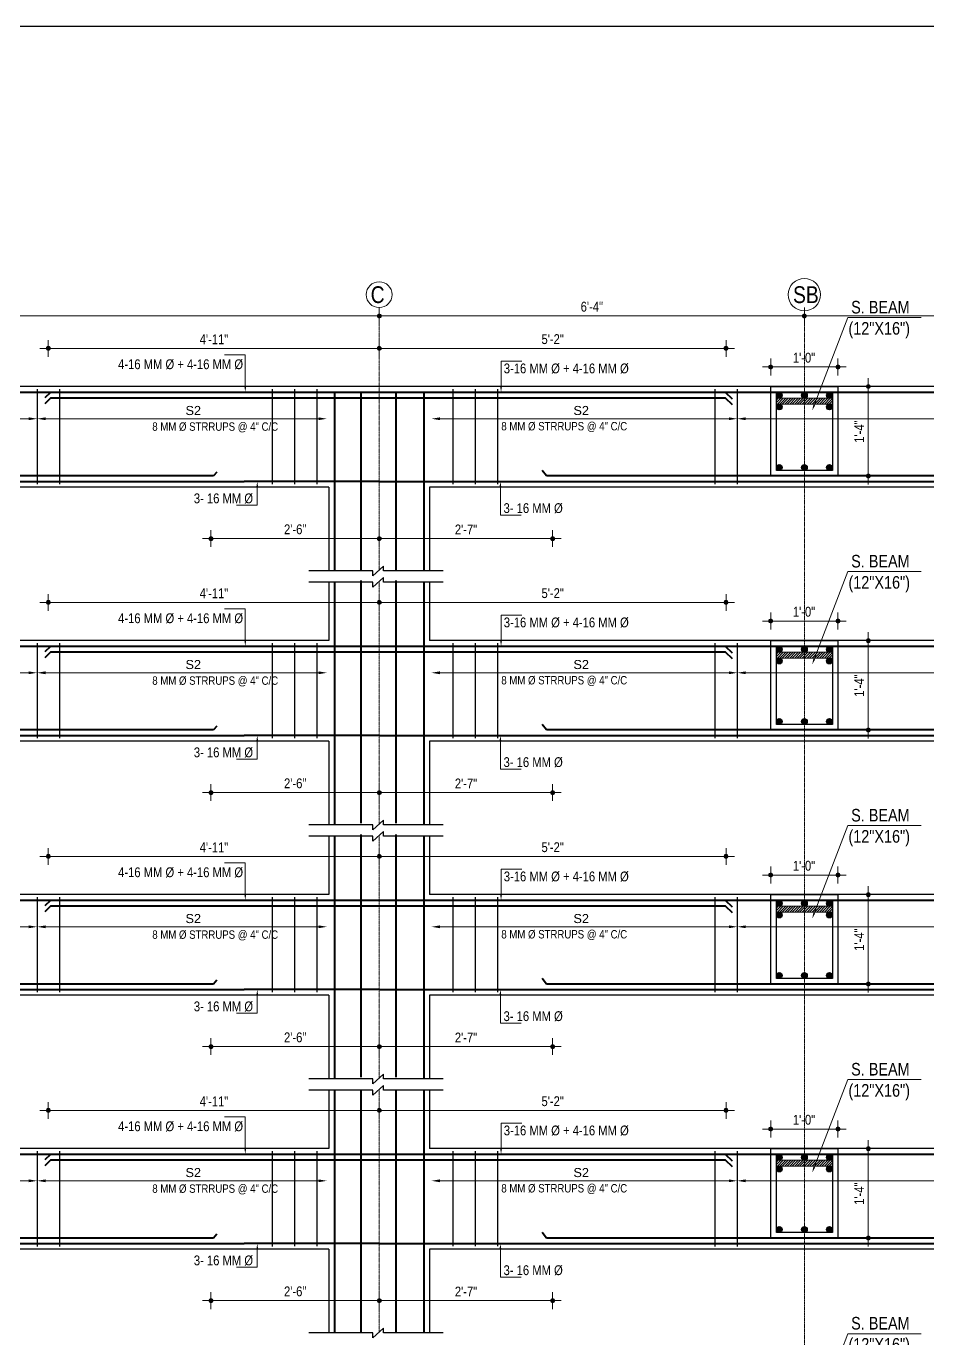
# Model space of a CAD drawing. Header units: inches. Extents: x 57837 to 133168, y 6972 to 27776.
# Drawn here: x 67967 to 68612, y 13888 to 14827 of the extents above; entities that cross this region are included whole.
import ezdxf

# ---------------------------------------------------------------- set-up
doc = ezdxf.new("R2010")
doc.units = ezdxf.units.IN
doc.header["$MEASUREMENT"] = 0
doc.linetypes.add('CENTER', pattern=[2, 1.25, -0.25, 0.25, -0.25])
doc.linetypes.add('CENTER2', pattern=[1.125, 0.75, -0.125, 0.125, -0.125])
for name, color, linetype, lineweight in [('CENTER', 9, 'CENTER', 5), ('DIM', 2, 'Continuous', 13), ('HACTH', 153, 'Continuous', 5), ('ROD', 1, 'Continuous', 40), ('STIRRUPS', 4, 'Continuous', 30)]:
    doc.layers.add(name, color=color, linetype=linetype, lineweight=lineweight)
for name, color, linetype in [('elevation', 3, 'Continuous'), ('text', 255, 'Continuous'), ('walls', 32, 'Continuous')]:
    doc.layers.add(name, color=color, linetype=linetype)
doc.styles.add('Arial', font='arial.ttf', dxfattribs={"height": 6.5})
doc.styles.get("Standard").update_dxf_attribs({"font": 'ARIALN.TTF', "height": 7})

msp = doc.modelspace()

# ---------------------------------------------------------------- hatches: boundary and pattern name
at = {"lineweight": 13}
h = msp.add_hatch(color=256, dxfattribs=at)
edge = h.paths.add_edge_path()
edge.add_arc((68219.75, 14619.59), 1.42, 0, 360)
h = msp.add_hatch(color=256, dxfattribs=at)
edge = h.paths.add_edge_path()
edge.add_arc((68219.75, 14619.59), 1.42, 180, 540)
h = msp.add_hatch(color=256, dxfattribs=at)
edge = h.paths.add_edge_path()
edge.add_arc((68523.75, 14619.59), 1.42, 0, 360)
h = msp.add_hatch(color=256, dxfattribs=at)
edge = h.paths.add_edge_path()
edge.add_arc((68523.75, 14619.59), 1.42, 180, 540)
h = msp.add_hatch(color=256, dxfattribs=at)
edge = h.paths.add_edge_path()
edge.add_arc((67983.18, 14596.36), 1.42, 180, 540)
h = msp.add_hatch(color=256, dxfattribs=at)
edge = h.paths.add_edge_path()
edge.add_arc((68219.75, 14596.36), 1.42, 0, 360)
h = msp.add_hatch(color=256, dxfattribs=at)
edge = h.paths.add_edge_path()
edge.add_arc((68219.75, 14596.36), 1.42, 180, 540)
h = msp.add_hatch(color=256, dxfattribs=at)
edge = h.paths.add_edge_path()
edge.add_arc((68467.75, 14596.36), 1.42, 0, 360)
h = msp.add_hatch(color=256, dxfattribs=at)
edge = h.paths.add_edge_path()
edge.add_arc((68499.75, 14583.08), 1.42, 180, 540)
h = msp.add_hatch(color=256, dxfattribs=at)
edge = h.paths.add_edge_path()
edge.add_arc((68547.75, 14583.08), 1.42, 0, 360)
h = msp.add_hatch(color=256, dxfattribs=at)
edge = h.paths.add_edge_path()
edge.add_arc((68569.44, 14569.11), 1.42, 90, 450)
h = msp.add_hatch(color=256, dxfattribs=at)
edge = h.paths.add_edge_path()
edge.add_arc((68569.44, 14505.09), 1.42, -90, 270)
h = msp.add_hatch(color=256, dxfattribs=at)
edge = h.paths.add_edge_path()
edge.add_arc((68099.47, 14460.31), 1.42, 180, 540)
h = msp.add_hatch(color=256, dxfattribs=at)
edge = h.paths.add_edge_path()
edge.add_arc((68219.75, 14460.31), 1.42, 0, 360)
h = msp.add_hatch(color=256, dxfattribs=at)
edge = h.paths.add_edge_path()
edge.add_arc((68219.75, 14460.31), 1.42, 180, 540)
h = msp.add_hatch(color=256, dxfattribs=at)
edge = h.paths.add_edge_path()
edge.add_arc((68343.75, 14460.31), 1.42, 0, 360)
h = msp.add_hatch(color=256, dxfattribs=at)
edge = h.paths.add_edge_path()
edge.add_arc((67983.18, 14414.62), 1.42, 180, 540)
h = msp.add_hatch(color=256, dxfattribs=at)
edge = h.paths.add_edge_path()
edge.add_arc((68219.75, 14414.62), 1.42, 0, 360)
h = msp.add_hatch(color=256, dxfattribs=at)
edge = h.paths.add_edge_path()
edge.add_arc((68219.75, 14414.62), 1.42, 180, 540)
h = msp.add_hatch(color=256, dxfattribs=at)
edge = h.paths.add_edge_path()
edge.add_arc((68467.75, 14414.62), 1.42, 0, 360)
h = msp.add_hatch(color=256, dxfattribs=at)
edge = h.paths.add_edge_path()
edge.add_arc((68499.75, 14401.34), 1.42, 180, 540)
h = msp.add_hatch(color=256, dxfattribs=at)
edge = h.paths.add_edge_path()
edge.add_arc((68547.75, 14401.34), 1.42, 0, 360)
h = msp.add_hatch(color=256, dxfattribs=at)
edge = h.paths.add_edge_path()
edge.add_arc((68569.44, 14387.38), 1.42, 90, 450)
h = msp.add_hatch(color=256, dxfattribs=at)
edge = h.paths.add_edge_path()
edge.add_arc((68569.44, 14323.36), 1.42, -90, 270)
h = msp.add_hatch(color=256, dxfattribs=at)
edge = h.paths.add_edge_path()
edge.add_arc((68099.47, 14278.57), 1.42, 180, 540)
h = msp.add_hatch(color=256, dxfattribs=at)
edge = h.paths.add_edge_path()
edge.add_arc((68219.75, 14278.57), 1.42, 0, 360)
h = msp.add_hatch(color=256, dxfattribs=at)
edge = h.paths.add_edge_path()
edge.add_arc((68219.75, 14278.57), 1.42, 180, 540)
h = msp.add_hatch(color=256, dxfattribs=at)
edge = h.paths.add_edge_path()
edge.add_arc((68343.75, 14278.57), 1.42, 0, 360)
h = msp.add_hatch(color=256, dxfattribs=at)
edge = h.paths.add_edge_path()
edge.add_arc((67983.18, 14232.89), 1.42, 180, 540)
h = msp.add_hatch(color=256, dxfattribs=at)
edge = h.paths.add_edge_path()
edge.add_arc((68219.75, 14232.89), 1.42, 0, 360)
h = msp.add_hatch(color=256, dxfattribs=at)
edge = h.paths.add_edge_path()
edge.add_arc((68219.75, 14232.89), 1.42, 180, 540)
h = msp.add_hatch(color=256, dxfattribs=at)
edge = h.paths.add_edge_path()
edge.add_arc((68467.75, 14232.89), 1.42, 0, 360)
h = msp.add_hatch(color=256, dxfattribs=at)
edge = h.paths.add_edge_path()
edge.add_arc((68499.75, 14219.61), 1.42, 180, 540)
h = msp.add_hatch(color=256, dxfattribs=at)
edge = h.paths.add_edge_path()
edge.add_arc((68547.75, 14219.61), 1.42, 0, 360)
h = msp.add_hatch(color=256, dxfattribs=at)
edge = h.paths.add_edge_path()
edge.add_arc((68569.44, 14205.64), 1.42, 90, 450)
h = msp.add_hatch(color=256, dxfattribs=at)
edge = h.paths.add_edge_path()
edge.add_arc((68569.44, 14141.62), 1.42, -90, 270)
h = msp.add_hatch(color=256, dxfattribs=at)
edge = h.paths.add_edge_path()
edge.add_arc((68099.47, 14096.84), 1.42, 180, 540)
h = msp.add_hatch(color=256, dxfattribs=at)
edge = h.paths.add_edge_path()
edge.add_arc((68219.75, 14096.84), 1.42, 0, 360)
h = msp.add_hatch(color=256, dxfattribs=at)
edge = h.paths.add_edge_path()
edge.add_arc((68219.75, 14096.84), 1.42, 180, 540)
h = msp.add_hatch(color=256, dxfattribs=at)
edge = h.paths.add_edge_path()
edge.add_arc((68343.75, 14096.84), 1.42, 0, 360)
h = msp.add_hatch(color=256, dxfattribs=at)
edge = h.paths.add_edge_path()
edge.add_arc((67983.18, 14051.15), 1.42, 180, 540)
h = msp.add_hatch(color=256, dxfattribs=at)
edge = h.paths.add_edge_path()
edge.add_arc((68219.75, 14051.15), 1.42, 0, 360)
h = msp.add_hatch(color=256, dxfattribs=at)
edge = h.paths.add_edge_path()
edge.add_arc((68219.75, 14051.15), 1.42, 180, 540)
h = msp.add_hatch(color=256, dxfattribs=at)
edge = h.paths.add_edge_path()
edge.add_arc((68467.75, 14051.15), 1.42, 0, 360)
h = msp.add_hatch(color=256, dxfattribs=at)
edge = h.paths.add_edge_path()
edge.add_arc((68499.75, 14037.87), 1.42, 180, 540)
h = msp.add_hatch(color=256, dxfattribs=at)
edge = h.paths.add_edge_path()
edge.add_arc((68547.75, 14037.87), 1.42, 0, 360)
h = msp.add_hatch(color=256, dxfattribs=at)
edge = h.paths.add_edge_path()
edge.add_arc((68569.44, 14023.91), 1.42, 90, 450)
h = msp.add_hatch(color=256, dxfattribs=at)
edge = h.paths.add_edge_path()
edge.add_arc((68569.44, 13959.89), 1.42, -90, 270)
h = msp.add_hatch(color=256, dxfattribs=at)
edge = h.paths.add_edge_path()
edge.add_arc((68099.47, 13915.1), 1.42, 180, 540)
h = msp.add_hatch(color=256, dxfattribs=at)
edge = h.paths.add_edge_path()
edge.add_arc((68219.75, 13915.1), 1.42, 0, 360)
h = msp.add_hatch(color=256, dxfattribs=at)
edge = h.paths.add_edge_path()
edge.add_arc((68219.75, 13915.1), 1.42, 180, 540)
h = msp.add_hatch(color=256, dxfattribs=at)
edge = h.paths.add_edge_path()
edge.add_arc((68343.75, 13915.1), 1.42, 0, 360)
at = {"layer": 'HACTH'}
h = msp.add_hatch(color=1, dxfattribs=at)
edge = h.paths.add_edge_path()
edge.add_arc((68505.83, 14562.83), 2.08, 0, 360)
h = msp.add_hatch(color=1, dxfattribs=at)
edge = h.paths.add_edge_path()
edge.add_arc((68523.75, 14562.83), 2.08, 0, 360)
h = msp.add_hatch(color=1, dxfattribs=at)
edge = h.paths.add_edge_path()
edge.add_arc((68541.67, 14562.83), 2.08, 0, 360)
h = msp.add_hatch(color=1, dxfattribs=at)
edge = h.paths.add_edge_path()
edge.add_arc((68505.83, 14554.46), 2.08, 0, 360)
h = msp.add_hatch(color=1, dxfattribs=at)
edge = h.paths.add_edge_path()
edge.add_arc((68541.67, 14554.46), 2.08, 0, 360)
h = msp.add_hatch(color=1, dxfattribs=at)
edge = h.paths.add_edge_path()
edge.add_arc((68505.83, 14511.19), 2.08, 0, 360)
h = msp.add_hatch(color=1, dxfattribs=at)
edge = h.paths.add_edge_path()
edge.add_arc((68523.75, 14511.19), 2.08, 0, 360)
h = msp.add_hatch(color=1, dxfattribs=at)
edge = h.paths.add_edge_path()
edge.add_arc((68541.67, 14511.19), 2.08, 0, 360)
h = msp.add_hatch(color=1, dxfattribs=at)
edge = h.paths.add_edge_path()
edge.add_arc((68505.83, 14381.09), 2.08, 0, 360)
h = msp.add_hatch(color=1, dxfattribs=at)
edge = h.paths.add_edge_path()
edge.add_arc((68523.75, 14381.09), 2.08, 0, 360)
h = msp.add_hatch(color=1, dxfattribs=at)
edge = h.paths.add_edge_path()
edge.add_arc((68541.67, 14381.09), 2.08, 0, 360)
h = msp.add_hatch(color=1, dxfattribs=at)
edge = h.paths.add_edge_path()
edge.add_arc((68505.83, 14372.73), 2.08, 0, 360)
h = msp.add_hatch(color=1, dxfattribs=at)
edge = h.paths.add_edge_path()
edge.add_arc((68541.67, 14372.73), 2.08, 0, 360)
h = msp.add_hatch(color=1, dxfattribs=at)
edge = h.paths.add_edge_path()
edge.add_arc((68505.83, 14329.46), 2.08, 0, 360)
h = msp.add_hatch(color=1, dxfattribs=at)
edge = h.paths.add_edge_path()
edge.add_arc((68523.75, 14329.46), 2.08, 0, 360)
h = msp.add_hatch(color=1, dxfattribs=at)
edge = h.paths.add_edge_path()
edge.add_arc((68541.67, 14329.46), 2.08, 0, 360)
h = msp.add_hatch(color=1, dxfattribs=at)
edge = h.paths.add_edge_path()
edge.add_arc((68505.83, 14199.36), 2.08, 0, 360)
h = msp.add_hatch(color=1, dxfattribs=at)
edge = h.paths.add_edge_path()
edge.add_arc((68523.75, 14199.36), 2.08, 0, 360)
h = msp.add_hatch(color=1, dxfattribs=at)
edge = h.paths.add_edge_path()
edge.add_arc((68541.67, 14199.36), 2.08, 0, 360)
h = msp.add_hatch(color=1, dxfattribs=at)
edge = h.paths.add_edge_path()
edge.add_arc((68505.83, 14190.99), 2.08, 0, 360)
h = msp.add_hatch(color=1, dxfattribs=at)
edge = h.paths.add_edge_path()
edge.add_arc((68541.67, 14190.99), 2.08, 0, 360)
h = msp.add_hatch(color=1, dxfattribs=at)
edge = h.paths.add_edge_path()
edge.add_arc((68505.83, 14147.72), 2.08, 0, 360)
h = msp.add_hatch(color=1, dxfattribs=at)
edge = h.paths.add_edge_path()
edge.add_arc((68523.75, 14147.72), 2.08, 0, 360)
h = msp.add_hatch(color=1, dxfattribs=at)
edge = h.paths.add_edge_path()
edge.add_arc((68541.67, 14147.72), 2.08, 0, 360)
h = msp.add_hatch(color=1, dxfattribs=at)
edge = h.paths.add_edge_path()
edge.add_arc((68505.83, 14017.62), 2.08, 0, 360)
h = msp.add_hatch(color=1, dxfattribs=at)
edge = h.paths.add_edge_path()
edge.add_arc((68523.75, 14017.62), 2.08, 0, 360)
h = msp.add_hatch(color=1, dxfattribs=at)
edge = h.paths.add_edge_path()
edge.add_arc((68541.67, 14017.62), 2.08, 0, 360)
h = msp.add_hatch(color=1, dxfattribs=at)
edge = h.paths.add_edge_path()
edge.add_arc((68505.83, 14009.26), 2.08, 0, 360)
h = msp.add_hatch(color=1, dxfattribs=at)
edge = h.paths.add_edge_path()
edge.add_arc((68541.67, 14009.26), 2.08, 0, 360)
h = msp.add_hatch(color=1, dxfattribs=at)
edge = h.paths.add_edge_path()
edge.add_arc((68505.83, 13965.99), 2.08, 0, 360)
h = msp.add_hatch(color=1, dxfattribs=at)
edge = h.paths.add_edge_path()
edge.add_arc((68523.75, 13965.99), 2.08, 0, 360)
h = msp.add_hatch(color=1, dxfattribs=at)
edge = h.paths.add_edge_path()
edge.add_arc((68541.67, 13965.99), 2.08, 0, 360)

# ---------------------------------------------------------------- linework, layer by layer
at = {"color": 1}
msp.add_line((66073.86, 14826.85), (69398.31, 14826.85), dxfattribs=at)
at = {"lineweight": 13}
for p, q in [((68219.75, 14625.59), (68219.75, 14613.59)), ((68219.75, 14613.59), (68219.75, 14625.59)), ((68523.75, 14625.59), (68523.75, 14613.59)), ((68523.75, 14613.59), (68523.75, 14625.59)), ((68213.75, 14619.59), (68225.75, 14619.59)), ((68225.75, 14619.59), (68213.75, 14619.59)), ((68517.75, 14619.59), (68529.75, 14619.59)), ((68529.75, 14619.59), (68517.75, 14619.59)), ((67983.18, 14590.36), (67983.18, 14602.36)), ((68219.75, 14602.36), (68219.75, 14590.36)), ((68219.75, 14590.36), (68219.75, 14602.36)), ((68467.75, 14602.36), (68467.75, 14590.36)), ((67989.18, 14596.36), (67977.18, 14596.36)), ((68213.75, 14596.36), (68225.75, 14596.36)), ((68225.75, 14596.36), (68213.75, 14596.36)), ((68461.75, 14596.36), (68473.75, 14596.36)), ((68505.75, 14583.08), (68493.75, 14583.08)), ((68499.75, 14577.08), (68499.75, 14589.08)), ((68541.75, 14583.08), (68553.75, 14583.08)), ((68547.75, 14589.08), (68547.75, 14577.08)), ((68569.44, 14563.11), (68569.44, 14575.11)), ((68563.44, 14569.11), (68575.44, 14569.11)), ((68569.44, 14511.09), (68569.44, 14499.09)), ((68575.44, 14505.09), (68563.44, 14505.09)), ((68099.47, 14454.31), (68099.47, 14466.31)), ((68219.75, 14466.31), (68219.75, 14454.31)), ((68219.75, 14454.31), (68219.75, 14466.31)), ((68343.75, 14466.31), (68343.75, 14454.31)), ((68105.47, 14460.31), (68093.47, 14460.31)), ((68213.75, 14460.31), (68225.75, 14460.31)), ((68225.75, 14460.31), (68213.75, 14460.31)), ((68337.75, 14460.31), (68349.75, 14460.31)), ((67989.18, 14414.62), (67977.18, 14414.62)), ((67983.18, 14408.62), (67983.18, 14420.62)), ((68213.75, 14414.62), (68225.75, 14414.62)), ((68225.75, 14414.62), (68213.75, 14414.62)), ((68219.75, 14420.62), (68219.75, 14408.62)), ((68219.75, 14408.62), (68219.75, 14420.62)), ((68461.75, 14414.62), (68473.75, 14414.62)), ((68467.75, 14420.62), (68467.75, 14408.62)), ((68499.75, 14395.34), (68499.75, 14407.34)), ((68547.75, 14407.34), (68547.75, 14395.34)), ((68505.75, 14401.34), (68493.75, 14401.34)), ((68541.75, 14401.34), (68553.75, 14401.34)), ((68563.44, 14387.38), (68575.44, 14387.38)), ((68569.44, 14381.38), (68569.44, 14393.38)), ((68575.44, 14323.36), (68563.44, 14323.36)), ((68569.44, 14329.36), (68569.44, 14317.36)), ((68099.47, 14272.57), (68099.47, 14284.57)), ((68219.75, 14284.57), (68219.75, 14272.57)), ((68219.75, 14272.57), (68219.75, 14284.57)), ((68343.75, 14284.57), (68343.75, 14272.57)), ((68105.47, 14278.57), (68093.47, 14278.57)), ((68213.75, 14278.57), (68225.75, 14278.57)), ((68225.75, 14278.57), (68213.75, 14278.57)), ((68337.75, 14278.57), (68349.75, 14278.57)), ((67983.18, 14226.89), (67983.18, 14238.89)), ((68219.75, 14238.89), (68219.75, 14226.89)), ((68219.75, 14226.89), (68219.75, 14238.89)), ((68467.75, 14238.89), (68467.75, 14226.89)), ((67989.18, 14232.89), (67977.18, 14232.89)), ((68213.75, 14232.89), (68225.75, 14232.89)), ((68225.75, 14232.89), (68213.75, 14232.89)), ((68461.75, 14232.89), (68473.75, 14232.89)), ((68505.75, 14219.61), (68493.75, 14219.61)), ((68499.75, 14213.61), (68499.75, 14225.61)), ((68541.75, 14219.61), (68553.75, 14219.61)), ((68547.75, 14225.61), (68547.75, 14213.61)), ((68569.44, 14199.64), (68569.44, 14211.64)), ((68563.44, 14205.64), (68575.44, 14205.64)), ((68575.44, 14141.62), (68563.44, 14141.62)), ((68569.44, 14147.62), (68569.44, 14135.62)), ((68105.47, 14096.84), (68093.47, 14096.84)), ((68099.47, 14090.84), (68099.47, 14102.84)), ((68213.75, 14096.84), (68225.75, 14096.84)), ((68225.75, 14096.84), (68213.75, 14096.84)), ((68219.75, 14102.84), (68219.75, 14090.84)), ((68219.75, 14090.84), (68219.75, 14102.84)), ((68337.75, 14096.84), (68349.75, 14096.84)), ((68343.75, 14102.84), (68343.75, 14090.84)), ((67983.18, 14045.15), (67983.18, 14057.15)), ((68219.75, 14057.15), (68219.75, 14045.15)), ((68219.75, 14045.15), (68219.75, 14057.15)), ((68467.75, 14057.15), (68467.75, 14045.15)), ((67989.18, 14051.15), (67977.18, 14051.15)), ((68213.75, 14051.15), (68225.75, 14051.15)), ((68225.75, 14051.15), (68213.75, 14051.15)), ((68461.75, 14051.15), (68473.75, 14051.15)), ((68499.75, 14031.87), (68499.75, 14043.87)), ((68547.75, 14043.87), (68547.75, 14031.87)), ((68505.75, 14037.87), (68493.75, 14037.87)), ((68541.75, 14037.87), (68553.75, 14037.87)), ((68569.44, 14017.91), (68569.44, 14029.91)), ((68563.44, 14023.91), (68575.44, 14023.91)), ((68569.44, 13965.89), (68569.44, 13953.89)), ((68575.44, 13959.89), (68563.44, 13959.89)), ((68099.47, 13909.1), (68099.47, 13921.1)), ((68219.75, 13921.1), (68219.75, 13909.1)), ((68219.75, 13909.1), (68219.75, 13921.1)), ((68343.75, 13921.1), (68343.75, 13909.1)), ((68105.47, 13915.1), (68093.47, 13915.1)), ((68213.75, 13915.1), (68225.75, 13915.1)), ((68225.75, 13915.1), (68213.75, 13915.1)), ((68337.75, 13915.1), (68349.75, 13915.1))]:
    msp.add_line(p, q, dxfattribs=at)
for p, q in [((68135.89, 14569.11), (67439.53, 14569.11)), ((68219.75, 14569.11), (68135.89, 14569.11)), ((68968.11, 14569.11), (68219.75, 14569.11)), ((68499.75, 14569.11), (68547.75, 14569.11)), ((68499.75, 14505.11), (68499.75, 14569.11)), ((68547.75, 14569.11), (68547.75, 14505.11)), ((68547.75, 14505.11), (68499.75, 14505.11)), ((68183.75, 14497.11), (67475.53, 14497.11)), ((68183.75, 14497.11), (68183.75, 14437.26)), ((69015.97, 14497.11), (68255.75, 14497.11)), ((68255.75, 14497.11), (68255.75, 14437.26)), ((68183.75, 14429.14), (68183.75, 14387.38)), ((68255.75, 14429.5), (68255.75, 14387.38)), ((68255.75, 14429.5), (68255.75, 14387.38)), ((68255.75, 14429.14), (68255.75, 14387.38)), ((68135.89, 14387.38), (67475.53, 14387.38)), ((68183.75, 14387.38), (68135.89, 14387.38)), ((68968.11, 14387.38), (68255.75, 14387.38)), ((68499.75, 14387.38), (68547.75, 14387.38)), ((68499.75, 14323.38), (68499.75, 14387.38)), ((68547.75, 14387.38), (68547.75, 14323.38)), ((68547.75, 14323.38), (68499.75, 14323.38)), ((68183.75, 14315.38), (67475.53, 14315.38)), ((68183.75, 14315.38), (68183.75, 14255.53)), ((69015.97, 14315.38), (68255.75, 14315.38)), ((68255.75, 14315.38), (68255.75, 14255.53)), ((68183.75, 14247.4), (68183.75, 14205.64)), ((68255.75, 14247.77), (68255.75, 14205.64)), ((68255.75, 14247.77), (68255.75, 14205.64)), ((68255.75, 14247.4), (68255.75, 14205.64)), ((68135.89, 14205.64), (67475.53, 14205.64)), ((68183.75, 14205.64), (68135.89, 14205.64)), ((68968.11, 14205.64), (68255.75, 14205.64)), ((68499.75, 14205.64), (68547.75, 14205.64)), ((68499.75, 14141.64), (68499.75, 14205.64)), ((68547.75, 14205.64), (68547.75, 14141.64)), ((68547.75, 14141.64), (68499.75, 14141.64)), ((68183.75, 14133.64), (67475.53, 14133.64)), ((68183.75, 14133.64), (68183.75, 14073.79)), ((69015.97, 14133.64), (68255.75, 14133.64)), ((68255.75, 14133.64), (68255.75, 14073.79)), ((68183.75, 14065.67), (68183.75, 14023.91)), ((68255.75, 14066.03), (68255.75, 14023.91)), ((68255.75, 14066.03), (68255.75, 14023.91)), ((68255.75, 14065.67), (68255.75, 14023.91)), ((68135.89, 14023.91), (67475.53, 14023.91)), ((68183.75, 14023.91), (68135.89, 14023.91)), ((68968.11, 14023.91), (68255.75, 14023.91)), ((68499.75, 14023.91), (68547.75, 14023.91)), ((68499.75, 13959.91), (68499.75, 14023.91)), ((68547.75, 14023.91), (68547.75, 13959.91)), ((68547.75, 13959.91), (68499.75, 13959.91)), ((68183.75, 13951.91), (67475.53, 13951.91)), ((68183.75, 13951.91), (68183.75, 13892.06)), ((69015.97, 13951.91), (68255.75, 13951.91)), ((68255.75, 13951.91), (68255.75, 13892.06))]:
    msp.add_line(p, q)
for centre in [(68219.75, 14619.59), (68219.75, 14619.59), (68523.75, 14619.59), (68523.75, 14619.59), (67983.18, 14596.36), (68219.75, 14596.36), (68219.75, 14596.36), (68467.75, 14596.36), (68499.75, 14583.08), (68547.75, 14583.08), (68569.44, 14569.11), (68569.44, 14505.09), (68099.47, 14460.31), (68219.75, 14460.31), (68219.75, 14460.31), (68343.75, 14460.31), (67983.18, 14414.62), (68219.75, 14414.62), (68219.75, 14414.62), (68467.75, 14414.62), (68499.75, 14401.34), (68547.75, 14401.34), (68569.44, 14387.38), (68569.44, 14323.36), (68099.47, 14278.57), (68219.75, 14278.57), (68219.75, 14278.57), (68343.75, 14278.57), (67983.18, 14232.89), (68219.75, 14232.89), (68219.75, 14232.89), (68467.75, 14232.89), (68499.75, 14219.61), (68547.75, 14219.61), (68569.44, 14205.64), (68569.44, 14141.62), (68099.47, 14096.84), (68219.75, 14096.84), (68219.75, 14096.84), (68343.75, 14096.84), (67983.18, 14051.15), (68219.75, 14051.15), (68219.75, 14051.15), (68467.75, 14051.15), (68499.75, 14037.87), (68547.75, 14037.87), (68569.44, 14023.91), (68569.44, 13959.89), (68099.47, 13915.1), (68219.75, 13915.1), (68219.75, 13915.1), (68343.75, 13915.1)]:
    msp.add_circle(centre, 1.42, dxfattribs=at)
at = {"layer": 'CENTER', "linetype": 'CENTER2', "lineweight": 5}
for p, q in [((68219.75, 14625.59), (68219.75, 14437.73)), ((68523.75, 13137.35), (68523.75, 14625.59)), ((68219.75, 14429.61), (68219.75, 14256)), ((68219.75, 14247.88), (68219.75, 14074.26)), ((68219.75, 14066.14), (68219.75, 13892.53))]:
    msp.add_line(p, q, dxfattribs=at)
at = {"layer": 'DIM'}
for p, q in [((67443.53, 14619.59), (68215.75, 14619.59)), ((68223.75, 14619.59), (68519.75, 14619.59)), ((69047.97, 14619.59), (68527.75, 14619.59)), ((67987.18, 14596.36), (68215.75, 14596.36)), ((68463.75, 14596.36), (68223.75, 14596.36)), ((68503.75, 14583.08), (68543.75, 14583.08)), ((68569.44, 14565.11), (68569.44, 14509.09)), ((68215.75, 14460.31), (68103.47, 14460.31)), ((68223.75, 14460.31), (68339.75, 14460.31)), ((67987.18, 14414.62), (68215.75, 14414.62)), ((68463.75, 14414.62), (68223.75, 14414.62)), ((68503.75, 14401.34), (68543.75, 14401.34)), ((68569.44, 14383.38), (68569.44, 14327.36)), ((68215.75, 14278.57), (68103.47, 14278.57)), ((68223.75, 14278.57), (68339.75, 14278.57)), ((67987.18, 14232.89), (68215.75, 14232.89)), ((68463.75, 14232.89), (68223.75, 14232.89)), ((68503.75, 14219.61), (68543.75, 14219.61)), ((68569.44, 14201.64), (68569.44, 14145.62)), ((68215.75, 14096.84), (68103.47, 14096.84)), ((68223.75, 14096.84), (68339.75, 14096.84)), ((67987.18, 14051.15), (68215.75, 14051.15)), ((68463.75, 14051.15), (68223.75, 14051.15)), ((68503.75, 14037.87), (68543.75, 14037.87)), ((68569.44, 14019.91), (68569.44, 13963.89)), ((68215.75, 13915.1), (68103.47, 13915.1)), ((68223.75, 13915.1), (68339.75, 13915.1))]:
    msp.add_line(p, q, dxfattribs=at)
at = {"layer": 'DIM', "lineweight": 13}
for p, q in [((68530.8, 14555.73), (68554.87, 14618.41)), ((68554.87, 14618.41), (68607.37, 14618.41)), ((68530.8, 14373.99), (68554.87, 14436.67)), ((68554.87, 14436.67), (68607.37, 14436.67)), ((68530.8, 14192.26), (68554.87, 14254.94)), ((68554.87, 14254.94), (68607.37, 14254.94)), ((68530.8, 14010.52), (68554.87, 14073.2)), ((68554.87, 14073.2), (68607.37, 14073.2)), ((68530.8, 13828.79), (68554.87, 13891.47)), ((68554.87, 13891.47), (68607.37, 13891.47))]:
    msp.add_line(p, q, dxfattribs=at)
at = {"layer": 'DIM', "ltscale": 3, "extrusion": (0, 0, -1)}
for p, q in [((68123.99, 14591.74), (68109.15, 14591.74)), ((68123.99, 14569.23), (68123.99, 14591.74)), ((68306.44, 14497.14), (68306.44, 14477.13)), ((68306.44, 14477.13), (68321.28, 14477.13)), ((68123.99, 14410), (68109.15, 14410)), ((68123.99, 14387.5), (68123.99, 14410)), ((68306.44, 14315.4), (68306.44, 14295.4)), ((68306.44, 14295.4), (68321.28, 14295.4)), ((68123.99, 14228.27), (68109.15, 14228.27)), ((68123.99, 14205.76), (68123.99, 14228.27)), ((68306.44, 14133.67), (68306.44, 14113.66)), ((68306.44, 14113.66), (68321.28, 14113.66)), ((68123.99, 14046.53), (68109.15, 14046.53)), ((68123.99, 14024.03), (68123.99, 14046.53)), ((68306.44, 13951.93), (68306.44, 13931.93)), ((68306.44, 13931.93), (68321.28, 13931.93))]:
    msp.add_line(p, q, dxfattribs=at)
at = {"layer": 'DIM', "ltscale": 3}
for p, q in [((68306.88, 14569.23), (68306.88, 14587.24)), ((68306.88, 14587.24), (68321.71, 14587.24)), ((68132.58, 14497.14), (68132.58, 14484.13)), ((68132.58, 14484.13), (68117.74, 14484.13)), ((68306.88, 14387.49), (68306.88, 14405.5)), ((68306.88, 14405.5), (68321.71, 14405.5)), ((68132.58, 14315.41), (68132.58, 14302.4)), ((68132.58, 14302.4), (68117.74, 14302.4)), ((68306.88, 14205.76), (68306.88, 14223.77)), ((68306.88, 14223.77), (68321.71, 14223.77)), ((68132.58, 14133.67), (68132.58, 14120.66)), ((68132.58, 14120.66), (68117.74, 14120.66)), ((68306.88, 14024.02), (68306.88, 14042.03)), ((68306.88, 14042.03), (68321.71, 14042.03)), ((68132.58, 13951.94), (68132.58, 13938.93)), ((68132.58, 13938.93), (68117.74, 13938.93))]:
    msp.add_line(p, q, dxfattribs=at)
at = {"layer": 'DIM', "lineweight": 9}
for p, q in [((67969.18, 14546.04), (67690.1, 14546.04)), ((68176.37, 14546.04), (67981.18, 14546.04)), ((68263.13, 14546.04), (68469.75, 14546.04)), ((68789.97, 14546.04), (68481.75, 14546.04)), ((67969.18, 14364.3), (67690.1, 14364.3)), ((68176.37, 14364.3), (67981.18, 14364.3)), ((68263.13, 14364.3), (68469.75, 14364.3)), ((68789.97, 14364.3), (68481.75, 14364.3)), ((67969.18, 14182.57), (67690.1, 14182.57)), ((68176.37, 14182.57), (67981.18, 14182.57)), ((68263.13, 14182.57), (68469.75, 14182.57)), ((68789.97, 14182.57), (68481.75, 14182.57)), ((67969.18, 14000.83), (67690.1, 14000.83)), ((68176.37, 14000.83), (67981.18, 14000.83)), ((68263.13, 14000.83), (68469.75, 14000.83)), ((68789.97, 14000.83), (68481.75, 14000.83))]:
    msp.add_line(p, q, dxfattribs=at)
at = {"layer": 'DIM'}
for centre, radius in [((68219.75, 14634.82), 9.23), ((68523.75, 14634.82), 11.53)]:
    msp.add_circle(centre, radius, dxfattribs=at)
at = {"layer": 'DIM', "ltscale": 3, "extrusion": (0, 0, -1)}
for points in [[(-68123.33, 14569.23), (-68123.99, 14565.23), (-68124.66, 14569.23)], [(-68307.1, 14497.14), (-68306.44, 14501.14), (-68305.77, 14497.14)], [(-68123.33, 14387.5), (-68123.99, 14383.5), (-68124.66, 14387.5)], [(-68307.1, 14315.4), (-68306.44, 14319.4), (-68305.77, 14315.4)], [(-68123.33, 14205.76), (-68123.99, 14201.76), (-68124.66, 14205.76)], [(-68307.1, 14133.67), (-68306.44, 14137.67), (-68305.77, 14133.67)], [(-68123.33, 14024.03), (-68123.99, 14020.03), (-68124.66, 14024.03)], [(-68307.1, 13951.93), (-68306.44, 13955.93), (-68305.77, 13951.93)]]:
    msp.add_solid(points, dxfattribs=at)
at = {"layer": 'DIM', "ltscale": 3}
for points in [[(68307.54, 14569.23), (68306.88, 14565.23), (68306.21, 14569.23)], [(68131.91, 14497.14), (68132.58, 14501.14), (68133.24, 14497.14)], [(68307.54, 14387.49), (68306.88, 14383.49), (68306.21, 14387.49)], [(68131.91, 14315.41), (68132.58, 14319.41), (68133.24, 14315.41)], [(68307.54, 14205.76), (68306.88, 14201.76), (68306.21, 14205.76)], [(68131.91, 14133.67), (68132.58, 14137.67), (68133.24, 14133.67)], [(68307.54, 14024.02), (68306.88, 14020.02), (68306.21, 14024.02)], [(68131.91, 13951.94), (68132.58, 13955.94), (68133.24, 13951.94)]]:
    msp.add_solid(points, dxfattribs=at)
at = {"layer": 'DIM', "lineweight": 13}
for points in [[(68531.42, 14555.49), (68529.36, 14552), (68530.17, 14555.97)], [(68531.42, 14373.76), (68529.36, 14370.26), (68530.17, 14374.23)], [(68531.42, 14192.02), (68529.36, 14188.53), (68530.17, 14192.5)], [(68531.42, 14010.29), (68529.36, 14006.79), (68530.17, 14010.76)]]:
    msp.add_solid(points, dxfattribs=at)
at = {"layer": 'DIM'}
for points in [[(67969.18, 14547.04), (67969.18, 14545.04), (67975.18, 14546.04)], [(67981.18, 14547.04), (67981.18, 14545.04), (67975.18, 14546.04)], [(68176.37, 14547.04), (68176.37, 14545.04), (68182.37, 14546.04)], [(68263.13, 14547.04), (68263.13, 14545.04), (68257.13, 14546.04)], [(68469.75, 14547.04), (68469.75, 14545.04), (68475.75, 14546.04)], [(68481.75, 14547.04), (68481.75, 14545.04), (68475.75, 14546.04)], [(67969.18, 14365.3), (67969.18, 14363.3), (67975.18, 14364.3)], [(67981.18, 14365.3), (67981.18, 14363.3), (67975.18, 14364.3)], [(68176.37, 14365.3), (68176.37, 14363.3), (68182.37, 14364.3)], [(68263.13, 14365.3), (68263.13, 14363.3), (68257.13, 14364.3)], [(68469.75, 14365.3), (68469.75, 14363.3), (68475.75, 14364.3)], [(68481.75, 14365.3), (68481.75, 14363.3), (68475.75, 14364.3)], [(67969.18, 14183.57), (67969.18, 14181.57), (67975.18, 14182.57)], [(67981.18, 14183.57), (67981.18, 14181.57), (67975.18, 14182.57)], [(68176.37, 14183.57), (68176.37, 14181.57), (68182.37, 14182.57)], [(68263.13, 14183.57), (68263.13, 14181.57), (68257.13, 14182.57)], [(68469.75, 14183.57), (68469.75, 14181.57), (68475.75, 14182.57)], [(68481.75, 14183.57), (68481.75, 14181.57), (68475.75, 14182.57)], [(67969.18, 14001.83), (67969.18, 13999.83), (67975.18, 14000.83)], [(67981.18, 14001.83), (67981.18, 13999.83), (67975.18, 14000.83)], [(68176.37, 14001.83), (68176.37, 13999.83), (68182.37, 14000.83)], [(68263.13, 14001.83), (68263.13, 13999.83), (68257.13, 14000.83)], [(68469.75, 14001.83), (68469.75, 13999.83), (68475.75, 14000.83)], [(68481.75, 14001.83), (68481.75, 13999.83), (68475.75, 14000.83)]]:
    msp.add_solid(points, dxfattribs=at)
at = {"layer": 'elevation'}
for p, q in [((68255.75, 14429.5), (68255.75, 14387.74)), ((68255.75, 14429.14), (68255.75, 14387.38)), ((68255.75, 14247.77), (68255.75, 14206.01)), ((68255.75, 14247.4), (68255.75, 14205.64)), ((68255.75, 14066.03), (68255.75, 14024.27)), ((68255.75, 14065.67), (68255.75, 14023.91))]:
    msp.add_line(p, q, dxfattribs=at)
at = {"layer": 'HACTH'}
for p, q in [((68543.86, 14560.75), (68503.75, 14560.75)), ((68503.75, 14560.75), (68503.75, 14556.55)), ((68503.75, 14559.38), (68505.12, 14560.75)), ((68503.75, 14557.61), (68506.89, 14560.75)), ((68503.75, 14556.55), (68543.86, 14556.55)), ((68504.46, 14556.55), (68508.66, 14560.75)), ((68506.23, 14556.55), (68510.43, 14560.75)), ((68507.99, 14556.55), (68512.19, 14560.75)), ((68509.76, 14556.55), (68513.96, 14560.75)), ((68511.53, 14556.55), (68515.73, 14560.75)), ((68513.3, 14556.55), (68517.5, 14560.75)), ((68515.06, 14556.55), (68519.26, 14560.75)), ((68516.83, 14556.55), (68521.03, 14560.75)), ((68518.6, 14556.55), (68522.8, 14560.75)), ((68520.37, 14556.55), (68524.57, 14560.75)), ((68522.13, 14556.55), (68526.34, 14560.75)), ((68523.9, 14556.55), (68528.1, 14560.75)), ((68525.67, 14556.55), (68529.87, 14560.75)), ((68527.44, 14556.55), (68531.64, 14560.75)), ((68529.21, 14556.55), (68533.41, 14560.75)), ((68530.97, 14556.55), (68535.17, 14560.75)), ((68532.74, 14556.55), (68536.94, 14560.75)), ((68534.51, 14556.55), (68538.71, 14560.75)), ((68536.28, 14556.55), (68540.48, 14560.75)), ((68538.04, 14556.55), (68542.25, 14560.75)), ((68539.81, 14556.55), (68543.86, 14560.6)), ((68541.58, 14556.55), (68543.86, 14558.83)), ((68543.35, 14556.55), (68543.86, 14557.06)), ((68543.86, 14556.55), (68543.86, 14560.75)), ((68543.86, 14379.01), (68503.75, 14379.01)), ((68503.75, 14379.01), (68503.75, 14374.81)), ((68503.75, 14377.64), (68505.12, 14379.01)), ((68503.75, 14375.87), (68506.89, 14379.01)), ((68504.46, 14374.81), (68508.66, 14379.01)), ((68506.23, 14374.81), (68510.43, 14379.01)), ((68507.99, 14374.81), (68512.19, 14379.01)), ((68509.76, 14374.81), (68513.96, 14379.01)), ((68511.53, 14374.81), (68515.73, 14379.01)), ((68513.3, 14374.81), (68517.5, 14379.01)), ((68515.06, 14374.81), (68519.27, 14379.01)), ((68516.83, 14374.81), (68521.03, 14379.01)), ((68518.6, 14374.81), (68522.8, 14379.01)), ((68520.37, 14374.81), (68524.57, 14379.01)), ((68522.14, 14374.81), (68526.34, 14379.01)), ((68523.9, 14374.81), (68528.1, 14379.01)), ((68525.67, 14374.81), (68529.87, 14379.01)), ((68527.44, 14374.81), (68531.64, 14379.01)), ((68529.21, 14374.81), (68533.41, 14379.01)), ((68530.97, 14374.81), (68535.18, 14379.01)), ((68532.74, 14374.81), (68536.94, 14379.01)), ((68534.51, 14374.81), (68538.71, 14379.01)), ((68536.28, 14374.81), (68540.48, 14379.01)), ((68538.05, 14374.81), (68542.25, 14379.01)), ((68539.81, 14374.81), (68543.86, 14378.86)), ((68541.58, 14374.81), (68543.86, 14377.09)), ((68543.86, 14374.81), (68543.86, 14379.01)), ((68503.75, 14374.81), (68543.86, 14374.81)), ((68543.35, 14374.81), (68543.86, 14375.32)), ((68543.86, 14197.28), (68503.75, 14197.28)), ((68503.75, 14197.28), (68503.75, 14193.08)), ((68503.75, 14195.91), (68505.12, 14197.28)), ((68503.75, 14194.14), (68506.89, 14197.28)), ((68503.75, 14193.08), (68543.86, 14193.08)), ((68504.46, 14193.08), (68508.66, 14197.28)), ((68506.23, 14193.08), (68510.43, 14197.28)), ((68507.99, 14193.08), (68512.19, 14197.28)), ((68509.76, 14193.08), (68513.96, 14197.28)), ((68511.53, 14193.08), (68515.73, 14197.28)), ((68513.3, 14193.08), (68517.5, 14197.28)), ((68515.06, 14193.08), (68519.27, 14197.28)), ((68516.83, 14193.08), (68521.03, 14197.28)), ((68518.6, 14193.08), (68522.8, 14197.28)), ((68520.37, 14193.08), (68524.57, 14197.28)), ((68522.14, 14193.08), (68526.34, 14197.28)), ((68523.9, 14193.08), (68528.1, 14197.28)), ((68525.67, 14193.08), (68529.87, 14197.28)), ((68527.44, 14193.08), (68531.64, 14197.28)), ((68529.21, 14193.08), (68533.41, 14197.28)), ((68530.97, 14193.08), (68535.18, 14197.28)), ((68532.74, 14193.08), (68536.94, 14197.28)), ((68534.51, 14193.08), (68538.71, 14197.28)), ((68536.28, 14193.08), (68540.48, 14197.28)), ((68538.05, 14193.08), (68542.25, 14197.28)), ((68539.81, 14193.08), (68543.86, 14197.13)), ((68541.58, 14193.08), (68543.86, 14195.36)), ((68543.35, 14193.08), (68543.86, 14193.59)), ((68543.86, 14193.08), (68543.86, 14197.28)), ((68543.86, 14015.54), (68503.75, 14015.54)), ((68503.75, 14015.54), (68503.75, 14011.34)), ((68503.75, 14014.17), (68505.12, 14015.54)), ((68503.75, 14012.4), (68506.89, 14015.54)), ((68503.75, 14011.34), (68543.86, 14011.34)), ((68504.46, 14011.34), (68508.66, 14015.54)), ((68506.23, 14011.34), (68510.43, 14015.54)), ((68507.99, 14011.34), (68512.19, 14015.54)), ((68509.76, 14011.34), (68513.96, 14015.54)), ((68511.53, 14011.34), (68515.73, 14015.54)), ((68513.3, 14011.34), (68517.5, 14015.54)), ((68515.06, 14011.34), (68519.26, 14015.54)), ((68516.83, 14011.34), (68521.03, 14015.54)), ((68518.6, 14011.34), (68522.8, 14015.54)), ((68520.37, 14011.34), (68524.57, 14015.54)), ((68522.14, 14011.34), (68526.34, 14015.54)), ((68523.9, 14011.34), (68528.1, 14015.54)), ((68525.67, 14011.34), (68529.87, 14015.54)), ((68527.44, 14011.34), (68531.64, 14015.54)), ((68529.21, 14011.34), (68533.41, 14015.54)), ((68530.97, 14011.34), (68535.17, 14015.54)), ((68532.74, 14011.34), (68536.94, 14015.54)), ((68534.51, 14011.34), (68538.71, 14015.54)), ((68536.28, 14011.34), (68540.48, 14015.54)), ((68538.05, 14011.34), (68542.25, 14015.54)), ((68539.81, 14011.34), (68543.86, 14015.39)), ((68541.58, 14011.34), (68543.86, 14013.62)), ((68543.35, 14011.34), (68543.86, 14011.85)), ((68543.86, 14011.34), (68543.86, 14015.54))]:
    msp.add_line(p, q, dxfattribs=at)
at = {"layer": 'ROD'}
for p, q in [((68219.75, 14564.91), (67439.53, 14564.91)), ((67984.7, 14564.91), (67980.61, 14561)), ((68219.75, 14564.91), (67984.7, 14564.91)), ((68187.75, 14564.91), (68187.75, 14437.26)), ((68206.64, 14564.91), (68206.64, 14437.26)), ((68467.42, 14564.91), (68219.75, 14564.91)), ((69078.23, 14564.91), (68219.75, 14564.91)), ((68231.64, 14564.91), (68231.64, 14437.26)), ((68251.75, 14564.91), (68251.75, 14437.26)), ((68472.42, 14560.13), (68467.42, 14564.91)), ((67984.7, 14560.71), (67980.61, 14556.8)), ((68219.75, 14560.71), (67984.7, 14560.71)), ((68467.42, 14560.73), (68219.75, 14560.73)), ((68472.42, 14555.96), (68467.42, 14560.73)), ((68339.33, 14505.09), (68336.3, 14508.95)), ((67439.53, 14501.1), (68123.18, 14501.1)), ((68101.38, 14505.09), (67559.1, 14505.09)), ((68103.67, 14507.81), (68101.38, 14505.09)), ((68219.75, 14501.22), (68123.18, 14501.1)), ((68219.75, 14501.1), (68955.4, 14501.1)), ((68935.61, 14505.09), (68339.33, 14505.09)), ((68187.75, 14429.14), (68187.75, 14255.53)), ((68206.64, 14430.25), (68206.64, 14256.63)), ((68231.64, 14430.25), (68231.64, 14256.63)), ((68251.75, 14429.14), (68251.75, 14255.53)), ((68219.75, 14383.18), (67439.53, 14383.18)), ((67984.7, 14383.18), (67980.61, 14379.27)), ((67984.7, 14378.98), (67980.61, 14375.07)), ((68219.75, 14383.18), (67984.7, 14383.18)), ((68219.75, 14378.98), (67984.7, 14378.98)), ((68467.42, 14383.18), (68219.75, 14383.18)), ((69078.23, 14383.18), (68219.75, 14383.18)), ((68467.42, 14379), (68219.75, 14379)), ((68472.42, 14378.4), (68467.42, 14383.18)), ((68472.42, 14374.22), (68467.42, 14379)), ((68101.38, 14323.36), (67559.1, 14323.36)), ((68103.67, 14326.07), (68101.38, 14323.36)), ((68339.33, 14323.36), (68336.3, 14327.21)), ((68935.61, 14323.36), (68339.33, 14323.36)), ((67439.53, 14319.37), (68123.18, 14319.37)), ((68219.75, 14319.49), (68123.18, 14319.37)), ((68219.75, 14319.37), (68955.4, 14319.37)), ((68187.75, 14247.4), (68187.75, 14073.79)), ((68206.64, 14248.51), (68206.64, 14074.9)), ((68231.64, 14248.51), (68231.64, 14074.9)), ((68251.75, 14247.4), (68251.75, 14073.79)), ((68219.75, 14201.44), (67439.53, 14201.44)), ((67984.7, 14201.44), (67980.61, 14197.53)), ((68219.75, 14201.44), (67984.7, 14201.44)), ((68467.42, 14201.44), (68219.75, 14201.44)), ((69078.23, 14201.44), (68219.75, 14201.44)), ((68472.42, 14196.66), (68467.42, 14201.44)), ((67984.7, 14197.24), (67980.61, 14193.33)), ((68219.75, 14197.24), (67984.7, 14197.24)), ((68467.42, 14197.26), (68219.75, 14197.26)), ((68472.42, 14192.49), (68467.42, 14197.26)), ((68101.38, 14141.62), (67559.1, 14141.62)), ((68103.67, 14144.34), (68101.38, 14141.62)), ((68339.33, 14141.62), (68336.3, 14145.48)), ((68935.61, 14141.62), (68339.33, 14141.62)), ((67439.53, 14137.63), (68123.18, 14137.63)), ((68219.75, 14137.75), (68123.18, 14137.63)), ((68219.75, 14137.63), (68955.4, 14137.63)), ((68187.75, 14065.67), (68187.75, 13892.06)), ((68206.64, 14065.65), (68206.64, 13892.03)), ((68231.64, 14065.65), (68231.64, 13892.03)), ((68251.75, 14065.67), (68251.75, 13892.06)), ((68219.75, 14019.71), (67439.53, 14019.71)), ((67984.7, 14019.71), (67980.61, 14015.8)), ((68219.75, 14019.71), (67984.7, 14019.71)), ((68467.42, 14019.71), (68219.75, 14019.71)), ((69078.23, 14019.71), (68219.75, 14019.71)), ((68472.42, 14014.93), (68467.42, 14019.71)), ((67984.7, 14015.51), (67980.61, 14011.6)), ((68219.75, 14015.51), (67984.7, 14015.51)), ((68467.42, 14015.53), (68219.75, 14015.53)), ((68472.42, 14010.75), (68467.42, 14015.53)), ((68339.33, 13959.89), (68336.3, 13963.74)), ((67439.53, 13955.9), (68123.18, 13955.9)), ((68101.38, 13959.89), (67559.1, 13959.89)), ((68103.67, 13962.6), (68101.38, 13959.89)), ((68219.75, 13956.02), (68123.18, 13955.9)), ((68219.75, 13955.9), (68955.4, 13955.9)), ((68935.61, 13959.89), (68339.33, 13959.89))]:
    msp.add_line(p, q, dxfattribs=at)
at = {"layer": 'STIRRUPS'}
for p, q in [((67975.18, 14567.15), (67975.18, 14499.15)), ((67975.18, 14567.15), (67975.18, 14499.15)), ((67991.18, 14567.15), (67991.18, 14499.15)), ((68143.18, 14567.15), (68143.18, 14499.15)), ((68159.18, 14567.19), (68159.18, 14499.19)), ((68175.18, 14567.19), (68175.18, 14499.19)), ((68272.35, 14567.18), (68272.35, 14499.31)), ((68272.35, 14567.18), (68272.35, 14499.31)), ((68288.35, 14567.18), (68288.35, 14499.18)), ((68304.35, 14567.18), (68304.35, 14499.18)), ((68459.75, 14567.15), (68459.75, 14499.15)), ((68475.75, 14567.15), (68475.75, 14499.15)), ((68475.75, 14567.15), (68475.75, 14499.15)), ((68503.75, 14564.91), (68543.75, 14564.91)), ((68503.75, 14509.11), (68503.75, 14564.91)), ((68543.75, 14564.91), (68543.75, 14509.11)), ((68543.75, 14509.11), (68503.75, 14509.11)), ((67975.18, 14385.42), (67975.18, 14317.42)), ((67975.18, 14385.42), (67975.18, 14317.42)), ((67991.18, 14385.42), (67991.18, 14317.42)), ((68143.18, 14385.42), (68143.18, 14317.42)), ((68159.18, 14385.45), (68159.18, 14317.45)), ((68175.18, 14385.45), (68175.18, 14317.45)), ((68272.35, 14385.45), (68272.35, 14317.57)), ((68272.35, 14385.45), (68272.35, 14317.57)), ((68288.35, 14385.45), (68288.35, 14317.45)), ((68304.35, 14385.45), (68304.35, 14317.45)), ((68459.75, 14385.42), (68459.75, 14317.42)), ((68475.75, 14385.42), (68475.75, 14317.42)), ((68475.75, 14385.42), (68475.75, 14317.42)), ((68503.75, 14383.18), (68543.75, 14383.18)), ((68503.75, 14327.38), (68503.75, 14383.18)), ((68543.75, 14383.18), (68543.75, 14327.38)), ((68543.75, 14327.38), (68503.75, 14327.38)), ((67975.18, 14203.68), (67975.18, 14135.68)), ((67975.18, 14203.68), (67975.18, 14135.68)), ((67991.18, 14203.68), (67991.18, 14135.68)), ((68143.18, 14203.68), (68143.18, 14135.68)), ((68159.18, 14203.72), (68159.18, 14135.72)), ((68175.18, 14203.72), (68175.18, 14135.72)), ((68272.35, 14203.71), (68272.35, 14135.84)), ((68272.35, 14203.71), (68272.35, 14135.84)), ((68288.35, 14203.71), (68288.35, 14135.71)), ((68304.35, 14203.71), (68304.35, 14135.71)), ((68459.75, 14203.68), (68459.75, 14135.68)), ((68475.75, 14203.68), (68475.75, 14135.68)), ((68475.75, 14203.68), (68475.75, 14135.68)), ((68503.75, 14201.44), (68543.75, 14201.44)), ((68503.75, 14145.64), (68503.75, 14201.44)), ((68543.75, 14201.44), (68543.75, 14145.64)), ((68543.75, 14145.64), (68503.75, 14145.64)), ((67975.18, 14021.95), (67975.18, 13953.95)), ((67975.18, 14021.95), (67975.18, 13953.95)), ((67991.18, 14021.95), (67991.18, 13953.95)), ((68143.18, 14021.95), (68143.18, 13953.95)), ((68159.18, 14021.98), (68159.18, 13953.98)), ((68175.18, 14021.98), (68175.18, 13953.98)), ((68272.35, 14021.98), (68272.35, 13954.1)), ((68272.35, 14021.98), (68272.35, 13954.1)), ((68288.35, 14021.98), (68288.35, 13953.98)), ((68304.35, 14021.98), (68304.35, 13953.98)), ((68459.75, 14021.95), (68459.75, 13953.95)), ((68475.75, 14021.95), (68475.75, 13953.95)), ((68475.75, 14021.95), (68475.75, 13953.95)), ((68503.75, 14019.71), (68543.75, 14019.71)), ((68503.75, 13963.91), (68503.75, 14019.71)), ((68543.75, 14019.71), (68543.75, 13963.91)), ((68543.75, 13963.91), (68503.75, 13963.91))]:
    msp.add_line(p, q, dxfattribs=at)
at = {"layer": 'STIRRUPS', "color": 1}
for centre in [(68505.83, 14562.83), (68523.75, 14562.83), (68541.67, 14562.83), (68505.83, 14554.46), (68541.67, 14554.46), (68505.83, 14511.19), (68523.75, 14511.19), (68541.67, 14511.19), (68505.83, 14381.09), (68523.75, 14381.09), (68541.67, 14381.09), (68505.83, 14372.73), (68541.67, 14372.73), (68505.83, 14329.46), (68523.75, 14329.46), (68541.67, 14329.46), (68505.83, 14199.36), (68523.75, 14199.36), (68541.67, 14199.36), (68505.83, 14190.99), (68541.67, 14190.99), (68505.83, 14147.72), (68523.75, 14147.72), (68541.67, 14147.72), (68505.83, 14017.62), (68523.75, 14017.62), (68541.67, 14017.62), (68505.83, 14009.26), (68541.67, 14009.26), (68505.83, 13965.99), (68523.75, 13965.99), (68541.67, 13965.99)]:
    msp.add_circle(centre, 2.08, dxfattribs=at)
at = {"layer": 'walls', "color": 6}
for p, q in [((68215.14, 14437.26), (68169.37, 14437.26)), ((68222.92, 14440.5), (68215.14, 14433.7)), ((68215.14, 14433.7), (68215.14, 14437.26)), ((68222.92, 14437.26), (68222.92, 14440.5)), ((68265.43, 14437.26), (68222.92, 14437.26)), ((68215.14, 14429.14), (68169.37, 14429.14)), ((68222.92, 14432.37), (68215.14, 14425.58)), ((68215.14, 14425.58), (68215.14, 14429.14)), ((68222.92, 14429.14), (68222.92, 14432.37)), ((68265.43, 14429.14), (68222.92, 14429.14)), ((68215.14, 14255.53), (68169.37, 14255.53)), ((68222.92, 14258.76), (68215.14, 14251.97)), ((68215.14, 14251.97), (68215.14, 14255.53)), ((68222.92, 14255.53), (68222.92, 14258.76)), ((68265.43, 14255.53), (68222.92, 14255.53)), ((68215.14, 14247.4), (68169.37, 14247.4)), ((68222.92, 14250.64), (68215.14, 14243.84)), ((68215.14, 14243.84), (68215.14, 14247.4)), ((68222.92, 14247.4), (68222.92, 14250.64)), ((68265.43, 14247.4), (68222.92, 14247.4)), ((68222.92, 14077.03), (68215.14, 14070.23)), ((68222.92, 14073.79), (68222.92, 14077.03)), ((68215.14, 14073.79), (68169.37, 14073.79)), ((68215.14, 14070.23), (68215.14, 14073.79)), ((68222.92, 14068.9), (68215.14, 14062.11)), ((68265.43, 14073.79), (68222.92, 14073.79)), ((68222.92, 14065.67), (68222.92, 14068.9)), ((68215.14, 14065.67), (68169.37, 14065.67)), ((68215.14, 14062.11), (68215.14, 14065.67)), ((68265.43, 14065.67), (68222.92, 14065.67)), ((68215.14, 13892.06), (68169.37, 13892.06)), ((68222.92, 13895.29), (68215.14, 13888.5)), ((68215.14, 13888.5), (68215.14, 13892.06)), ((68222.92, 13892.06), (68222.92, 13895.29)), ((68265.43, 13892.06), (68222.92, 13892.06))]:
    msp.add_line(p, q, dxfattribs=at)

# ---------------------------------------------------------------- texts
at = {"layer": 'DIM'}
for s, p in [('6\'-4"', (68363.81, 14622.72)), ('4\'-11"', (68091.4, 14599.37)), ('5\'-2"', (68335.79, 14599.49)), ('1\'-0"', (68515.52, 14586.21)), ('2\'-6"', (68151.7, 14463.44)), ('2\'-7"', (68273.84, 14463.32)), ('4\'-11"', (68091.4, 14417.64)), ('5\'-2"', (68335.8, 14417.76)), ('1\'-0"', (68515.53, 14404.48)), ('2\'-6"', (68151.7, 14281.71)), ('2\'-7"', (68273.84, 14281.59)), ('4\'-11"', (68091.4, 14235.9)), ('5\'-2"', (68335.79, 14236.02)), ('1\'-0"', (68515.53, 14222.74)), ('2\'-6"', (68151.7, 14099.97)), ('2\'-7"', (68273.84, 14099.85)), ('4\'-11"', (68091.4, 14054.17)), ('5\'-2"', (68335.79, 14054.29)), ('1\'-0"', (68515.52, 14041.01)), ('2\'-6"', (68151.7, 13918.24)), ('2\'-7"', (68273.84, 13918.12))]:
    msp.add_text(s, height=7, dxfattribs=at).set_placement(p)
at = {"layer": 'DIM', "style": 'Arial'}
for p in [(68081.26, 14548.69), (68358.64, 14548.69), (68081.26, 14366.96), (68358.64, 14366.96), (68081.26, 14185.22), (68358.64, 14185.22), (68081.26, 14003.49), (68358.64, 14003.49)]:
    msp.add_text('S2', height=6.5, dxfattribs=at).set_placement(p)
at = {"layer": 'DIM'}
for p in [(68566.43, 14528.88), (68566.43, 14347.14), (68566.43, 14165.41), (68566.43, 13983.67)]:
    msp.add_text('1\'-4"', height=7, rotation=90, dxfattribs=at).set_placement(p)
at = {"layer": 'text'}
for s, height, p in [('C', 12, (68213.67, 14628.82)), ('SB', 12, (68515.67, 14628.82)), ('S. BEAM', 9, (68557.2, 14621.37)), ('(12"X16")', 9, (68555.28, 14606.22)), ('4-16 MM Ø + 4-16 MM Ø', 7, (68033.08, 14581.55)), ('3-16 MM Ø + 4-16 MM Ø', 7, (68308.85, 14578.55)), ('8 MM Ø STRRUPS @ 4" C/C', 6, (68057.52, 14537.45)), ('8 MM Ø STRRUPS @ 4" C/C', 6, (68307.08, 14537.71)), ('3- 16 MM Ø', 7, (68087.22, 14485.59)), ('3- 16 MM Ø', 7, (68308.68, 14478.59)), ('S. BEAM', 9, (68557.21, 14439.64)), ('(12"X16")', 9, (68555.28, 14424.48)), ('4-16 MM Ø + 4-16 MM Ø', 7, (68033.08, 14399.82)), ('3-16 MM Ø + 4-16 MM Ø', 7, (68308.85, 14396.82)), ('8 MM Ø STRRUPS @ 4" C/C', 6, (68057.52, 14355.72)), ('8 MM Ø STRRUPS @ 4" C/C', 6, (68307.08, 14355.98)), ('3- 16 MM Ø', 7, (68087.22, 14303.86)), ('3- 16 MM Ø', 7, (68308.68, 14296.86)), ('S. BEAM', 9, (68557.21, 14257.9)), ('(12"X16")', 9, (68555.28, 14242.75)), ('4-16 MM Ø + 4-16 MM Ø', 7, (68033.08, 14218.08)), ('3-16 MM Ø + 4-16 MM Ø', 7, (68308.85, 14215.08)), ('8 MM Ø STRRUPS @ 4" C/C', 6, (68057.52, 14173.98)), ('8 MM Ø STRRUPS @ 4" C/C', 6, (68307.08, 14174.24)), ('3- 16 MM Ø', 7, (68087.22, 14122.12)), ('3- 16 MM Ø', 7, (68308.68, 14115.12)), ('S. BEAM', 9, (68557.2, 14076.17)), ('(12"X16")', 9, (68555.28, 14061.01)), ('4-16 MM Ø + 4-16 MM Ø', 7, (68033.08, 14036.35)), ('3-16 MM Ø + 4-16 MM Ø', 7, (68308.85, 14033.35)), ('8 MM Ø STRRUPS @ 4" C/C', 6, (68057.52, 13992.25)), ('8 MM Ø STRRUPS @ 4" C/C', 6, (68307.08, 13992.51)), ('3- 16 MM Ø', 7, (68087.22, 13940.39)), ('3- 16 MM Ø', 7, (68308.68, 13933.39)), ('S. BEAM', 9, (68557.2, 13894.43)), ('(12"X16")', 9, (68555.28, 13879.28))]:
    msp.add_text(s, height=height, dxfattribs=at).set_placement(p)

doc.saveas('drawing.dxf')
